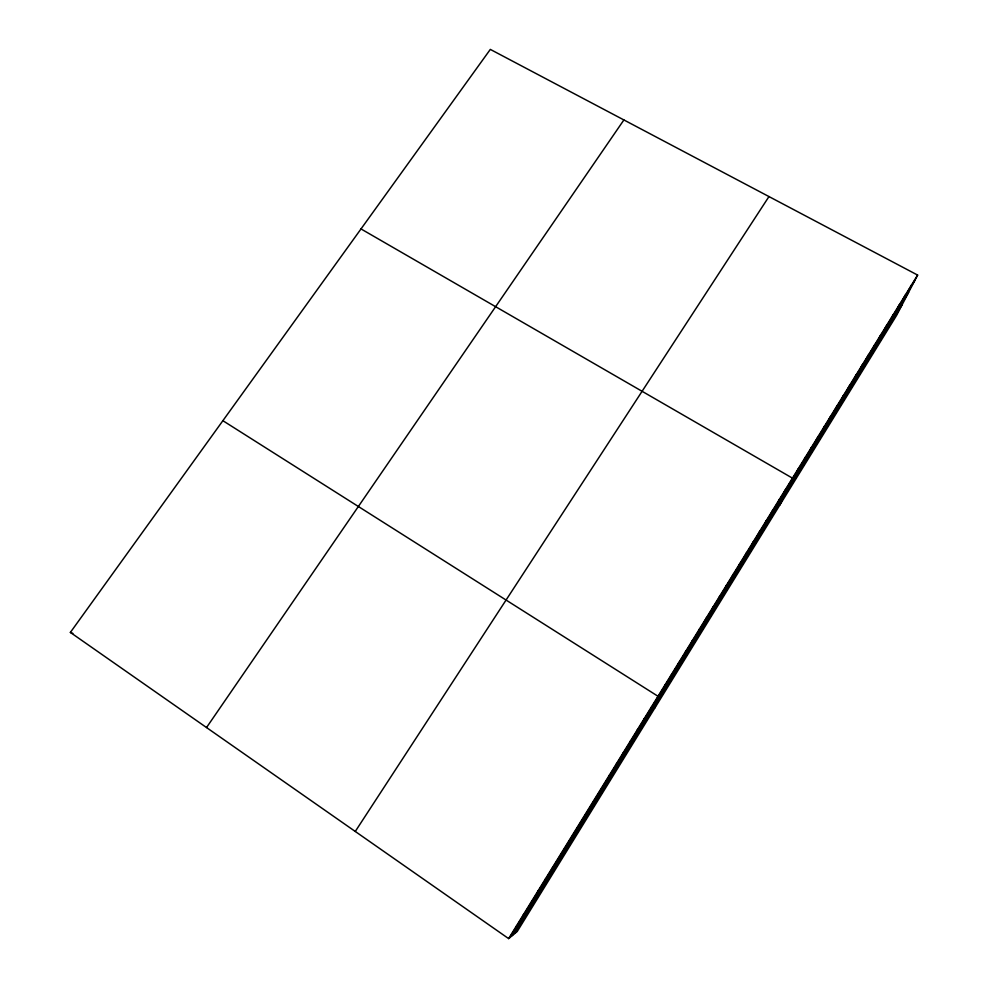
<?xml version="1.0" encoding="UTF-8"?>
<svg xmlns="http://www.w3.org/2000/svg" width="988" height="988" viewBox="0 0 988 988"><rect width="100%" height="100%" fill="white"/><g stroke="black" fill="none" stroke-linecap="round" stroke-linejoin="round"><path stroke-width="1.48" d="M623.428 753.202L623.477 752.276M630.307 742.025L630.43 740.988M637.174 730.898L637.359 729.749M644.015 719.807L644.262 718.548M650.82 708.742L651.141 707.383M654.995 707.754L657.996 696.268L222.88 420.69M664.504 686.549L664.961 684.98M671.371 675.409L671.889 673.73M678.213 664.307L678.793 662.528M685.03 653.241L685.684 651.364M691.835 642.225L692.539 640.236M698.602 631.233L699.368 629.146M705.346 620.291L706.173 618.105M712.064 609.398L712.953 607.101M718.758 598.53L719.721 596.147M725.427 587.712L726.452 585.217M732.071 576.918L733.158 574.337M738.703 566.173L739.839 563.493M745.298 555.466L746.508 552.687M751.868 544.796L753.14 541.93M758.426 534.175L759.747 531.198M764.959 523.578L766.342 520.515M771.455 513.019L772.9 509.857M777.939 502.509L779.446 499.249M784.398 492.024L785.966 488.677M779.742 505.164L792.45 478.143L361.003 228.932M797.254 471.177L798.922 467.645M803.639 460.803L805.368 457.185M810.012 450.479L811.803 446.761M816.36 440.179L818.2 436.375M822.683 429.916L824.585 426.026M828.981 419.69L830.933 415.713M835.268 409.501L837.268 405.438M841.517 399.35L843.579 395.2M847.753 389.235L849.878 384.999M853.965 379.145L856.139 374.823M860.165 369.104L862.388 364.696M866.328 359.089L868.613 354.593M872.478 349.11L874.812 344.54M878.616 339.168L881 334.512M884.717 329.263L887.15 324.521M890.806 319.383L893.288 314.567M896.869 309.54L899.401 304.637M902.921 299.735L905.502 294.757M908.935 289.966L911.578 284.902M917.63 275.084L896.474 315.592L517.206 931.523L508.622 938.6L70.37 632.419L490.32 49.4L917.63 275.084L508.622 938.6M509.709 937.698L914.937 280.222M512.303 935.562L908.577 292.399M514.847 933.462L902.303 304.415M355.272 831.464L768.973 196.563M206.529 727.539L623.897 119.943M515.995 926.62L517.02 925.842M523.356 914.69L524.295 914.036M530.68 902.81L531.556 902.266M537.978 890.966L538.781 890.546M545.253 879.172L545.969 878.863M552.49 867.415L553.144 867.229M70.37 632.419L72.877 633.407M609.485 774.963L609.571 775.679M616.5 763.601L616.512 764.416"/></g></svg>
